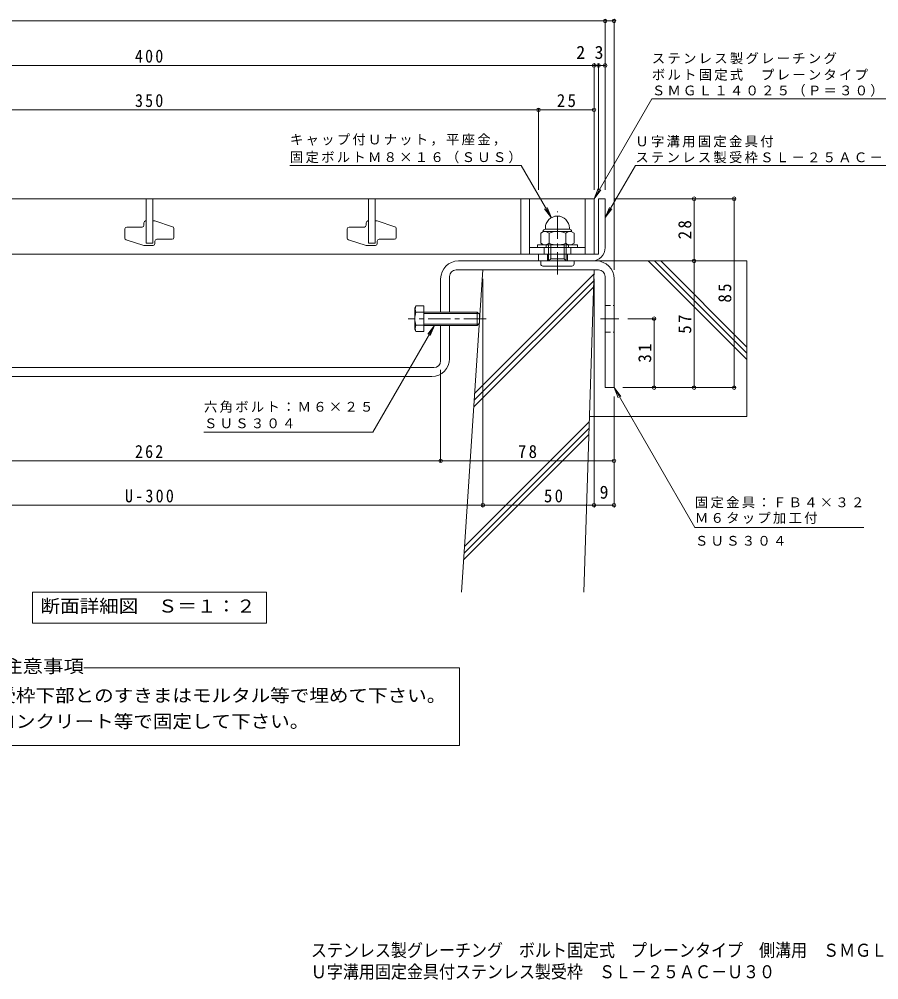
# Model space of a CAD drawing. Units: millimetres at full size. Extents: x -437 to 461, y -392 to 305.
# Drawn here: x -226.7 to 159.9, y -391.8 to 40.5 of the extents above; entities that cross this region are included whole.
import ezdxf
from ezdxf.enums import TextEntityAlignment as Align

# ---------------------------------------------------------------- set-up
doc = ezdxf.new("R2010")
doc.units = ezdxf.units.MM
doc.header["$LTSCALE"] = 2
doc.header["$PDMODE"] = 32
doc.header["$PDSIZE"] = 1.6
doc.linetypes.add('CHAIN1', pattern=[8, 5, -1, 1, -1])
doc.linetypes.add('DASHED1', pattern=[1.8, 1.2, -0.6])
for name, color, linetype, lineweight in [('D-1_躯体', 2, 'Continuous', 9), ('D-2_仕上', 3, 'Continuous', 9), ('D-4_文字', 7, 'Continuous', 9), ('D-5_建具', 7, 'Continuous', 9), ('D-6_間仕切', 6, 'Continuous', 9), ('D-8_ハッチ', 3, 'Continuous', 9), ('D-A_インテリア', 2, 'Continuous', 9), ('D-B_衛生陶器', 2, 'Continuous', 9)]:
    doc.layers.add(name, color=color, linetype=linetype, lineweight=lineweight)
doc.layers.add('F-0_F-0ﾚｲﾔ', color=2, linetype='Continuous')
doc.styles.add('ＭＳ ゴシック', font='')
doc.styles.get('ＭＳ ゴシック').set_extended_font_data('MS Gothic')

msp = doc.modelspace()

# ---------------------------------------------------------------- linework, layer by layer
at = {"layer": 'D-1_躯体'}
for p, q in [((33.821, -65.074), (33.821, -40.274)), ((33.821, -40.274), (36.821, -40.274)), ((36.821, -40.274), (36.821, -62.274)), ((10.821, -68.274), (10.821, -65.274)), ((19.821, -68.274), (19.821, -65.274))]:
    msp.add_line(p, q, dxfattribs=at)
msp.add_lwpolyline([(30.821, -68.274), (6.821, -68.274), (6.821, -65.274), (33.621, -65.274)], dxfattribs=at)
for centre, radius in [((30.821, -62.274), 6), ((33.621, -65.074), 0.2)]:
    msp.add_arc(centre, radius, 270, 0, dxfattribs=at)
at = {"layer": 'D-2_仕上'}
for p, q in [((-169.679, -60.274), (-169.679, -40.274)), ((-166.679, -40.274), (-166.679, -60.274)), ((-69.679, -60.274), (-69.679, -40.274)), ((-66.679, -40.274), (-66.679, -60.274)), ((-1.179, -40.274), (-1.179, -65.274)), ((2.821, -40.274), (2.821, -65.274)), ((27.821, -40.274), (27.821, -65.274)), ((-170.679, -52.224), (-170.679, -51.074)), ((-169.879, -50.274), (-169.679, -50.274)), ((-70.679, -52.224), (-70.679, -51.074)), ((-69.879, -50.274), (-69.679, -50.274)), ((-179.179, -57.942), (-179.179, -53.824)), ((-178.379, -53.024), (-171.479, -53.024)), ((-157.179, -53.606), (-157.179, -57.724)), ((-79.179, -57.942), (-79.179, -53.824)), ((-78.379, -53.024), (-71.479, -53.024)), ((-57.179, -53.606), (-57.179, -57.724)), ((-170.679, -61.274), (-178.625, -58.703)), ((-169.679, -60.274), (-166.679, -60.274)), ((-165.679, -59.324), (-165.679, -60.474)), ((-157.979, -58.524), (-164.879, -58.524)), ((-70.679, -61.274), (-78.625, -58.703)), ((-69.679, -60.274), (-66.679, -60.274)), ((-65.679, -59.324), (-65.679, -60.474)), ((-57.979, -58.524), (-64.879, -58.524)), ((-166.479, -61.274), (-170.679, -61.274)), ((-66.479, -61.274), (-70.679, -61.274)), ((27.821, -62.274), (2.821, -62.274)), ((9.321, -65.274), (9.321, -62.274)), ((21.321, -65.274), (21.321, -62.274)), ((31.821, -65.274), (-368.179, -65.274))]:
    msp.add_line(p, q, dxfattribs=at)
for points in [[(-368.179, -40.274), (31.821, -40.274), (31.821, -65.274)], [(-166.679, -50.274), (-165.679, -50.274), (-157.733, -52.844)], [(-66.679, -50.274), (-65.679, -50.274), (-57.733, -52.844)]]:
    msp.add_lwpolyline(points, dxfattribs=at)
for centre, start, end in [((-169.879, -51.074), 90, 180), ((-69.879, -51.074), 90, 180), ((-178.379, -53.824), 90, 180), ((-171.479, -52.224), 270, 0), ((-157.979, -53.606), 0, 72.07208), ((-78.379, -53.824), 90, 180), ((-71.479, -52.224), 270, 0), ((-57.979, -53.606), 0, 72.07208), ((-178.379, -57.942), 180, 252.07208), ((-166.479, -60.474), 270, 0), ((-164.879, -59.324), 90, 180), ((-157.979, -57.724), 270, 0), ((-78.379, -57.942), 180, 252.07208), ((-66.479, -60.474), 270, 0), ((-64.879, -59.324), 90, 180), ((-57.979, -57.724), 270, 0)]:
    msp.add_arc(centre, 0.8, start, end, dxfattribs=at)
at = {"layer": 'D-4_文字'}
for p, q in [((-373.179, 39.726), (36.821, 39.726)), ((36.821, 40.326), (36.821, -36.274)), ((36.821, 39.726), (40.821, 39.726)), ((40.821, 40.326), (40.821, -72.274)), ((-368.179, 19.726), (31.821, 19.726)), ((31.821, 20.326), (31.821, -36.274)), ((31.821, 19.726), (33.821, 19.726)), ((33.821, 20.326), (33.821, -36.274)), ((33.821, 19.726), (36.821, 19.726)), ((6.821, 0.326), (6.821, -36.274)), ((-343.179, -0.274), (6.821, -0.274)), ((6.821, -0.274), (31.821, -0.274)), ((95.421, -40.274), (40.821, -40.274)), ((76.821, -68.274), (76.821, -40.274)), ((94.821, -125.274), (94.821, -40.274)), ((76.821, -125.274), (76.821, -68.274)), ((-18.179, -178.809), (-18.179, -76.274)), ((31.821, -178.809), (31.821, -76.274)), ((59.421, -94.274), (46.95, -94.274)), ((58.821, -125.274), (58.821, -94.274)), ((-37.179, -158.831), (-37.179, -117.274)), ((95.421, -125.274), (44.821, -125.274)), ((40.821, -178.809), (40.821, -129.274)), ((-299.179, -158.231), (-37.179, -158.231)), ((-37.179, -158.231), (40.821, -158.231)), ((-318.179, -178.209), (-18.179, -178.209)), ((-18.179, -178.209), (31.821, -178.209)), ((31.821, -178.209), (40.821, -178.209))]:
    msp.add_line(p, q, dxfattribs=at)
for p in [(36.821, 39.726), (40.821, 39.726), (31.821, 19.726), (33.821, 19.726), (36.821, 19.726), (6.821, -0.274), (31.821, -0.274), (76.821, -40.274), (94.821, -40.274), (76.821, -68.274), (58.821, -94.274), (58.821, -125.274), (76.821, -125.274), (94.821, -125.274), (-37.179, -158.231), (40.821, -158.231), (-18.179, -178.209), (31.821, -178.209), (40.821, -178.209)]:
    msp.add_point(p, dxfattribs=at)
at = {"layer": 'D-5_建具'}
for p, q in [((57.802, 4.726), (31.821, -40.274)), ((57.802, 4.726), (189.806, 4.726)), ((-104.964, -25.274), (-0.96, -25.274)), ((-0.96, -25.274), (12.621, -48.797)), ((50.389, -25.274), (36.821, -48.774)), ((50.389, -25.274), (182.393, -25.274)), ((31.821, -40.274), (33.735, -35.654)), ((31.821, -40.274), (34.865, -36.307)), ((12.621, -48.797), (9.577, -44.83)), ((12.621, -48.797), (10.708, -44.178)), ((36.821, -48.774), (38.735, -44.154)), ((36.821, -48.774), (39.865, -44.807)), ((-39.921, -97.274), (-42.964, -101.24)), ((40.821, -125.274), (42.735, -129.893)), ((-67.633, -145.274), (-143.633, -145.274)), ((153.194, -188.274), (77.194, -188.274)), ((-220.779, -217.274), (-115.579, -217.274)), ((-220.779, -217.274), (-220.779, -231.274)), ((-115.579, -217.274), (-115.579, -231.274)), ((-220.779, -231.274), (-115.579, -231.274)), ((-197.707, -251.397), (-28.721, -251.397)), ((-28.721, -251.397), (-28.721, -286.319)), ((-28.721, -286.319), (-307.637, -286.319))]:
    msp.add_line(p, q, dxfattribs=at)
for points in [[(-67.633, -145.274), (-39.921, -97.274), (-41.834, -101.893)], [(77.194, -188.274), (40.821, -125.274), (43.865, -129.24)]]:
    msp.add_lwpolyline(points, dxfattribs=at)
at = {"layer": 'D-6_間仕切'}
for p, q in [((32.821, -68.274), (100.521, -68.274)), ((100.521, -112.656), (56.138, -68.274)), ((100.521, -109.828), (58.967, -68.274)), ((100.521, -106.999), (61.795, -68.274)), ((100.521, -68.274), (100.521, -138.274)), ((-27.846, -217.274), (-18.179, -72.274)), ((31.821, -72.274), (-18.179, -72.274)), ((31.821, -72.274), (27.29, -217.274)), ((-22.088, -130.912), (31.669, -77.155)), ((-21.886, -127.881), (31.76, -74.236)), ((-22.29, -133.942), (31.577, -80.075)), ((29.759, -138.274), (100.521, -138.274)), ((-26.478, -196.767), (29.686, -140.603)), ((-26.883, -202.828), (29.503, -146.442)), ((-26.68, -199.798), (29.595, -143.523))]:
    msp.add_line(p, q, dxfattribs=at)
at = {"layer": 'D-8_ハッチ'}
for p, q in [((-29.179, -68.274), (32.821, -68.274)), ((-30.179, -72.274), (33.821, -72.274)), ((-37.179, -91.274), (-37.179, -76.274)), ((-33.179, -91.274), (-33.179, -75.274)), ((36.821, -75.274), (36.821, -125.274)), ((40.821, -76.274), (40.821, -125.274)), ((-37.179, -113.274), (-37.179, -97.274)), ((-33.179, -112.274), (-33.179, -97.274)), ((-296.179, -116.274), (-40.179, -116.274)), ((-295.179, -120.274), (-41.179, -120.274)), ((40.821, -125.274), (36.821, -125.274))]:
    msp.add_line(p, q, dxfattribs=at)
at = {"layer": 'D-8_ハッチ', "linetype": 'DASHED1'}
for p, q in [((36.821, -88.274), (40.821, -88.274)), ((36.821, -100.274), (40.821, -100.274))]:
    msp.add_line(p, q, dxfattribs=at)
at = {"layer": 'D-8_ハッチ', "color": 7, "linetype": 'CHAIN1'}
msp.add_line((34.693, -94.274), (42.95, -94.274), dxfattribs=at)
at = {"layer": 'D-8_ハッチ'}
for centre, radius, start, end in [((-29.179, -76.274), 8, 90, 180), ((32.821, -76.274), 8, 0, 90), ((-30.179, -75.274), 3, 90, 180), ((33.821, -75.274), 3, 0, 90), ((-41.179, -112.274), 8, 270, 0), ((-40.179, -113.274), 3, 270, 0)]:
    msp.add_arc(centre, radius, start, end, dxfattribs=at)
at = {"layer": 'D-A_インテリア'}
for p, q in [((-48.275, -88.5), (-48.779, -89.374)), ((-48.779, -89.374), (-48.779, -99.174)), ((-44.779, -88.5), (-48.275, -88.5)), ((-44.779, -88.5), (-44.779, -100.047)), ((-44.779, -91.387), (-48.275, -91.387)), ((-44.779, -91.274), (-20.779, -91.274)), ((-44.779, -91.874), (-20.179, -91.874)), ((-20.779, -91.274), (-19.779, -92.274)), ((-20.779, -91.274), (-20.779, -97.274)), ((-19.779, -92.274), (-19.779, -96.274)), ((-48.275, -100.047), (-48.779, -99.174)), ((-44.779, -97.16), (-48.275, -97.16)), ((-44.779, -96.674), (-20.179, -96.674)), ((-44.779, -97.274), (-20.779, -97.274)), ((-20.779, -97.274), (-19.779, -96.274)), ((-44.779, -100.047), (-48.275, -100.047))]:
    msp.add_line(p, q, dxfattribs=at)
at = {"layer": 'D-A_インテリア', "color": 7, "linetype": 'CHAIN1'}
msp.add_line((-16.779, -94.274), (-51.779, -94.274), dxfattribs=at)
at = {"layer": 'D-A_インテリア'}
for centre, radius, start, end in [((-45.775, -89.943), 2.887, 150.00001, 209.99999), ((-40.265, -94.274), 8.514, 160.18087, 199.81913), ((-45.775, -98.604), 2.887, 150.00001, 209.99999)]:
    msp.add_arc(centre, radius, start, end, dxfattribs=at)
at = {"layer": 'D-B_衛生陶器', "color": 7, "linetype": 'CHAIN1'}
msp.add_line((15.321, -74.355), (15.321, -45.947), dxfattribs=at)
at = {"layer": 'D-B_衛生陶器'}
for p, q in [((9.119, -54.974), (7.816, -55.726)), ((7.816, -55.726), (7.816, -60.321)), ((8.921, -54.974), (8.921, -55.088)), ((21.523, -54.974), (9.119, -54.974)), ((9.921, -53.974), (9.921, -53.474)), ((20.721, -53.974), (9.921, -53.974)), ((11.568, -55.726), (11.568, -60.321)), ((19.074, -55.726), (19.074, -60.321)), ((20.721, -53.974), (20.721, -53.474)), ((21.523, -54.974), (22.827, -55.726)), ((21.721, -54.974), (21.721, -55.088)), ((22.827, -55.726), (22.827, -60.321)), ((9.119, -61.074), (7.816, -60.321)), ((21.523, -61.074), (22.827, -60.321)), ((6.321, -61.074), (24.321, -61.074)), ((10.321, -61.074), (10.321, -62.274)), ((11.321, -68.274), (11.321, -61.074)), ((12.321, -67.274), (12.321, -61.074)), ((18.321, -67.274), (18.321, -61.074)), ((19.321, -68.274), (19.321, -61.074)), ((20.321, -61.074), (20.321, -62.274)), ((7.821, -69.574), (7.821, -68.274)), ((11.321, -68.274), (12.321, -67.274)), ((12.321, -67.274), (18.321, -67.274)), ((19.321, -68.274), (18.321, -67.274)), ((22.821, -69.574), (22.821, -68.274)), ((8.821, -70.574), (21.821, -70.574))]:
    msp.add_line(p, q, dxfattribs=at)
msp.add_lwpolyline([(24.321, -61.074), (24.321, -62.274), (6.321, -62.274), (6.321, -61.074)], dxfattribs=at)
for centre, radius, start, end in [((15.321, -53.474), 5.4, 0, 180), ((9.921, -54.974), 1, 90, 180), ((9.119, -59.337), 4.363, 55.84651, 90.00017), ((15.321, -64.708), 9.734, 67.32404, 112.67596), ((21.523, -59.337), 4.363, 89.99983, 124.15349), ((20.721, -54.974), 1, 0, 90), ((9.119, -56.711), 4.363, 269.99983, 304.15349), ((15.321, -51.339), 9.734, 247.32404, 292.67596), ((21.523, -56.711), 4.363, 235.84651, 270.00017), ((8.821, -69.574), 1, 180, 270), ((21.821, -69.574), 1, 270, 0)]:
    msp.add_arc(centre, radius, start, end, dxfattribs=at)

# ---------------------------------------------------------------- texts
at = {"layer": 'D-4_文字', "color": 2, "style": 'ＭＳ ゴシック'}
for s, p in [('2', (23.823, 20.926)), ('3', (32.056, 20.926)), ('9', (34.321, -177.009))]:
    msp.add_text(s, height=5.865, dxfattribs=at).set_placement(p, align=Align.BOTTOM_LEFT)
at = {"layer": 'D-4_文字', "color": 2, "char_height": 5.865, "attachment_point": 7, "style": 'ＭＳ ゴシック'}
for s, insert in [('\\T1.27;\\W0.9;400', (-174.679, 20.926)), ('\\T1.27;\\W0.9;350', (-174.679, 0.926)), ('\\T1.27;\\W0.95;25', (15.071, 0.926)), ('\\T1.27;\\W0.9;262', (-174.679, -157.031)), ('\\T1.27;\\W0.95;78', (-2.429, -157.031)), ('\\T1.28;\\W0.9;U-300', (-179.179, -177.009)), ('\\T1.27;\\W0.95;50', (9.275, -177.009))]:
    msp.add_mtext(s, dxfattribs=dict(at, insert=insert))
at = {"layer": 'D-4_文字', "color": 2, "char_height": 5.865, "attachment_point": 7, "rotation": 90, "style": 'ＭＳ ゴシック'}
for s, insert in [('\\T1.27;\\W0.95;28', (75.621, -58.524)), ('\\T1.27;\\W0.95;85', (93.621, -87.024)), ('\\T1.27;\\W0.95;57', (75.621, -101.024)), ('\\T1.27;\\W0.95;31', (57.621, -114.024))]:
    msp.add_mtext(s, dxfattribs=dict(at, insert=insert))
at = {"layer": 'D-5_建具', "color": 2, "style": 'ＭＳ ゴシック'}
for s, width, p in [('断面詳細図\u3000Ｓ＝１：２', 1.1, (-217.179, -228.274)), ('受枠施工時の注意事項', 1.15, (-289.643, -255.366)), ('Ｕ字溝上端部と受枠下部とのすきまはモルタル等で埋めて下さい。', 1.1, (-298.643, -268.507)), ('固定金具は必ずコンクリート等で固定して下さい。', 1.1, (-298.643, -280.167))]:
    msp.add_text(s, height=5.865, dxfattribs=dict(at, width=width)).set_placement(p, align=Align.BOTTOM_LEFT)
at = {"layer": 'D-5_建具', "char_height": 4.399, "attachment_point": 7, "style": 'ＭＳ ゴシック'}
for s, insert in [('\\T1.17;ステンレス製グレーチング', (57.806, 20.225)), ('\\T1.17;ボルト固定式\u3000プレーンタイプ\u3000側溝用', (57.806, 12.828)), ('\\T1.17;ＳＭＧＬ１４０２５（Ｐ＝３０）', (57.806, 5.678)), ('\\T1.17;キャップ付Ｕナット，平座金，', (-104.96, -16.448)), ('\\T1.17;Ｕ字溝用固定金具付', (50.393, -17.172)), ('\\T1.17;固定ボルトＭ８×１６（ＳＵＳ）', (-104.96, -24.322)), ('\\T1.17;ステンレス製受枠ＳＬ－２５ＡＣ－Ｕ３０', (50.393, -24.322)), ('\\T1.17;六角ボルト：Ｍ６×２５', (-143.633, -136.607)), ('\\T1.17;ＳＵＳ３０４', (-143.633, -143.607)), ('\\T1.17;固定金具：ＦＢ４×３２', (77.194, -179.607)), ('\\T1.17;Ｍ６タップ加工付', (77.194, -186.607)), ('\\T1.17;ＳＵＳ３０４', (77.194, -196.494))]:
    msp.add_mtext(s, dxfattribs=dict(at, insert=insert))
at = {"layer": 'F-0_F-0ﾚｲﾔ', "style": 'ＭＳ ゴシック', "width": 0.9}
for s, p in [('ステンレス製グレーチング\u3000ボルト固定式\u3000プレーンタイプ\u3000側溝用\u3000ＳＭＧＬ\u3000１４０２５（Ｐ＝３０）', (-95.565, -383.172)), ('Ｕ字溝用固定金具付ステンレス製受枠\u3000ＳＬ－２５ＡＣ－Ｕ３０', (-95.565, -392.863))]:
    msp.add_text(s, height=5.865, dxfattribs=at).set_placement(p, align=Align.BOTTOM_LEFT)

doc.saveas('drawing.dxf')
